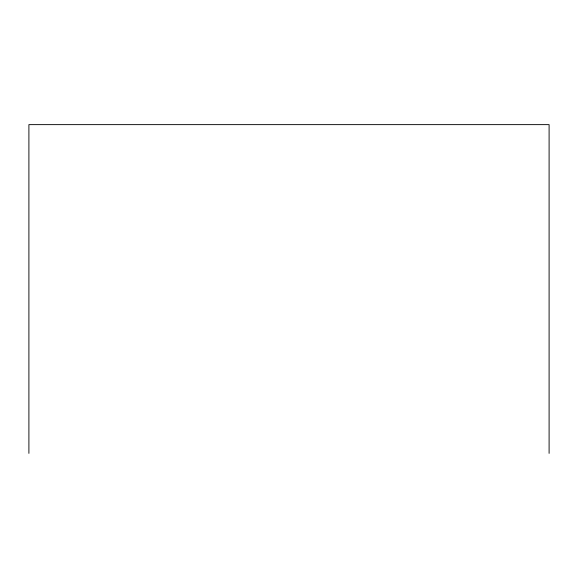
<?xml version="1.0" encoding="UTF-8"?>
<svg xmlns="http://www.w3.org/2000/svg" width="578" height="578" viewBox="0 0 578 578"><rect width="100%" height="100%" fill="white"/><g stroke="black" fill="none" stroke-linecap="round" stroke-linejoin="round"><path stroke-width="0.87" d="M549.1 453.369L549.1 124.631L28.9 124.631L28.9 453.369"/></g></svg>
